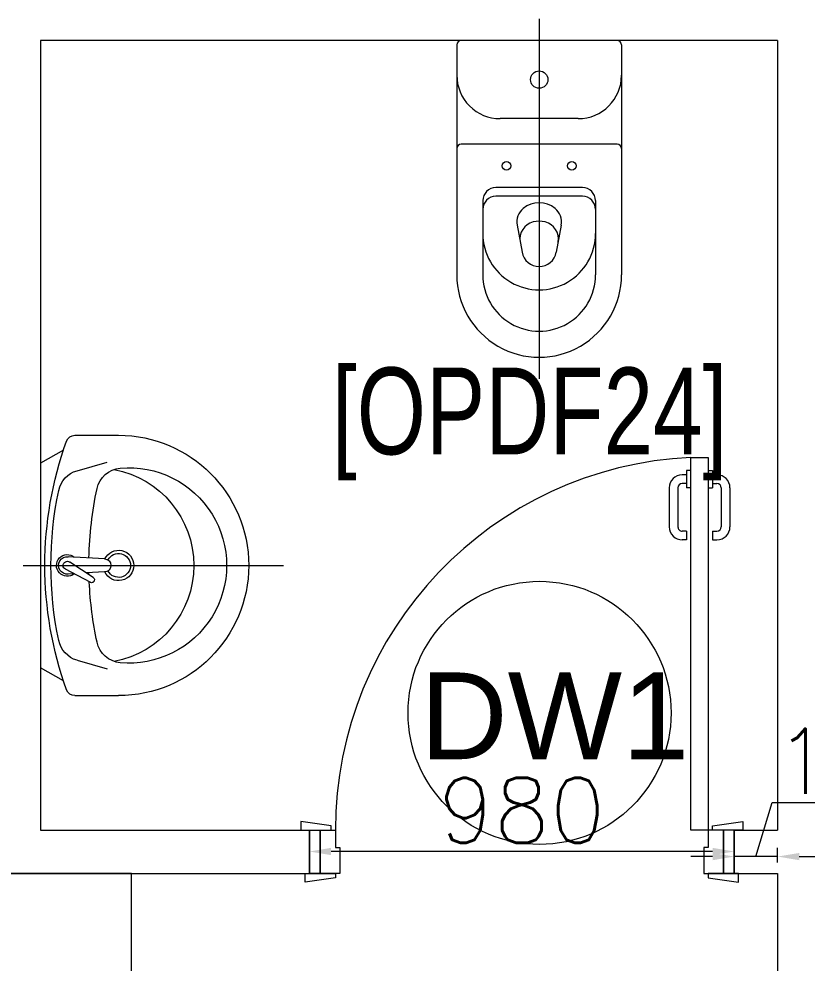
# Model space of a CAD drawing. Header units: millimetres. Extents: x -2143172 to 5255, y -610845 to 279739.
# Drawn here: x -1079707 to -1077889, y -590595 to -588418 of the extents above; entities that cross this region are included whole.
import ezdxf

# ---------------------------------------------------------------- set-up
doc = ezdxf.new("R2010")
doc.units = ezdxf.units.MM
doc.header["$LTSCALE"] = 30
doc.layers.get('0').update_dxf_attribs({"lineweight": 5})
doc.layers.get('Defpoints').update_dxf_attribs({"lineweight": 5})
for name, color, linetype, lineweight in [('72_EGR_BASE_TEXT', 7, 'Continuous', 5), ('dims.', 152, 'Continuous', 5), ('DTAG', 20, 'Continuous', 9), ('LOADING', 163, 'Continuous', 5), ('SANIT', 250, 'Continuous', 5), ('Walls', 32, 'Continuous', 5)]:
    doc.layers.add(name, color=color, linetype=linetype, lineweight=lineweight)
doc.layers.add('Wooden Joinery', color=7, linetype='Continuous', lineweight=5, true_color=0x521300)
doc.styles.add('SIMPLEX', font='SIMPLEX.shx', dxfattribs={"height": 150})
doc.styles.add('TTLB-A0-JeddahDP$0$swis721', font='swiss.ttf')
doc.styles.add('X3G_ENTITY_9F38', font='swisscl.ttf', dxfattribs={"height": 0.2})
doc.dimstyles.new('Buk', dxfattribs={"dimtxt": 150, "dimasz": 50, "dimexe": 20, "dimexo": 25, "dimgap": 20, "dimtad": 1, "dimdec": 0, "dimrnd": 5, "dimdsep": 46, "dimtxsty": 'SIMPLEX', "dimcen": 0, "dimdle": 20, "dimclrd": 256, "dimclre": 256, "dimclrt": 256, "dimadec": 0, "dimazin": 0, "dimtfac": 0.0075, "dimtdec": 0, "dimtmove": 1, "dimatfit": 2, "dimldrblk": 'ARCHTICK', "dimfxl": 1, "dimtolj": 1, "dimtzin": 0, "dimlwd": -1, "dimlwe": -1, "dimarcsym": 0})

# ---------------------------------------------------------------- blocks, each defined once
blk = doc.blocks.new('WC manta')
at = {"layer": 'SANIT'}
for p, q in [((-0.13, 0.18), (-0.13, -0.18)), ((-0.12, 0.19), (0.41, 0.19)), ((0.109, 0.18), (0.109, -0.18)), ((0.239, 0.13), (0.41, 0.13)), ((0.05, 0.09), (0.05, -0.09)), ((0.209, 0.1), (0.209, -0.1)), ((0.229, 0.1), (0.229, -0.1)), ((0.2955, 0.051), (0.3581, 0.0393)), ((-0.18, 0), (0.65, 0)), ((0.2955, -0.051), (0.3581, -0.0393)), ((0.239, -0.13), (0.41, -0.13)), ((-0.12, -0.19), (0.41, -0.19))]:
    blk.add_line(p, q, dxfattribs=at)
for centre, radius in [((0.159, 0.0752), 0.01), ((-0.04, 0), 0.02), ((0.159, -0.0753), 0.01)]:
    blk.add_circle(centre, radius, dxfattribs=at)
for centre, radius, start, end in [((-0.12, 0.18), 0.01, 90, 180), ((-0.05, 0.09), 0.1, 0, 90), ((0.119, 0.18), 0.01, 90, 180), ((0.41, 0), 0.19, 270, 90), ((0.239, 0.1), 0.03, 90, 180), ((0.259, 0.1), 0.03, 90, 180), ((0.3147, 0), 0.13, 270, 90), ((0.41, 0), 0.13, 270, 90), ((0.2882, 0.0117), 0.04, 79.4289, 141.525), ((0.3271, 0.0044), 0.04, 79.4289, 166.4176), ((0.3029, 0), 0.0588, 141.525, 218.475), ((0.3507, 0), 0.04, 280.5711, 79.4289), ((0.3454, 0), 0.0588, 166.4176, 193.5824), ((0.3271, -0.0044), 0.04, 193.5824, 280.5711), ((0.2882, -0.0117), 0.04, 218.475, 280.5711), ((-0.05, -0.09), 0.1, 270, 0), ((0.239, -0.1), 0.03, 180, 270), ((0.259, -0.1), 0.03, 180, 270), ((-0.12, -0.18), 0.01, 180, 270), ((0.119, -0.18), 0.01, 180, 270)]:
    blk.add_arc(centre, radius, start, end, dxfattribs=at)
blk = doc.blocks.new('lav-manta 60')
at = {"layer": 'SANIT'}
for p, q in [((0, 0.04), (0, -0.56)), ((-0.2658, -0.0529), (-0.2358, 0)), ((-0.2358, 0), (0.2358, 0)), ((0.2658, -0.0529), (0.2358, 0)), ((-0.015, -0.1473), (-0.0199, -0.064)), ((0.0389, -0.1142), (0.0087, -0.0575)), ((0.0191, -0.077), (0.0199, -0.064)), ((-0.3, -0.0789), (-0.3, -0.18)), ((-0.2185, -0.0841), (-0.2383, -0.1537)), ((0.0274, -0.121), (-0.0078, -0.0673)), ((0.2185, -0.0841), (0.2383, -0.1537)), ((0.3, -0.0789), (0.3, -0.18)), ((0.015, -0.1473), (0.0174, -0.1057))]:
    blk.add_line(p, q, dxfattribs=at)
for centre, radius, start, end in [((0, -0.8557), 0.8457, 70.1771, 109.8229), ((-0.1608, -0.1006), 0.06, 101.8086, 164.0794), ((0, -0.8696), 0.8457, 78.1914, 101.8086), ((0, -0.0617), 0.025, 320.7474, 220.368), ((0, -0.0617), 0.02, 353.2671, 186.682), ((0.1608, -0.1006), 0.06, 15.9206, 78.1914), ((-0.28, -0.0789), 0.02, 109.8229, 180), ((0, -0.0617), 0.00966, 25.4127, 215.9577), ((0.28, -0.0789), 0.02, 0, 70.1771), ((-0.1645, -0.189), 0.06, 102.0883, 174.8142), ((0, -0.9572), 0.8457, 91.1572, 102.0883), ((0, -0.9572), 0.8457, 88.5486, 88.844), ((0.0332, -0.1176), 0.00666, 210.6852, 30.6852), ((0, -0.9572), 0.8457, 77.9117, 87.4274), ((0.1645, -0.189), 0.06, 5.1858, 77.9117), ((0, -0.18), 0.035, 115.3106, 64.6894), ((0, -0.1473), 0.015, 180, 0), ((0, -0.1282), 0.2252, 190.6097, 349.3903), ((0, -0.18), 0.0275, 117.1496, 62.8504), ((0, -0.18), 0.3, 180, 0), ((0, -0.2039), 0.2252, 174.8142, 5.1858)]:
    blk.add_arc(centre, radius, start, end, dxfattribs=at)
blk = doc.blocks.new('*D304')
at = {"layer": 'Defpoints', "color": 0, "transparency": 16777216}
for p in [(-1078057, -590349.2), (-1078057, -590388.1, 0.1), (-1077957, -590388.1, 0.1)]:
    blk.add_point(p, dxfattribs=at)
at = {"layer": 'dims.', "transparency": 16777216}
for p, q in [((-1078007, -590349.2), (-1077969.5, -590224.2)), ((-1077969.5, -590224.2), (-1077572.4, -590224.2)), ((-1078107, -590349.2), (-1078157, -590349.2)), ((-1077957, -590349.2), (-1078057, -590349.2)), ((-1077957, -590349.2), (-1078057, -590349.2)), ((-1077907, -590349.2), (-1077857, -590349.2))]:
    blk.add_line(p, q, dxfattribs=at)
at = {"layer": 'dims.', "linetype": 'Continuous', "transparency": 16777216}
for p, q in [((-1078057, -590363.1), (-1078057, -590329.2)), ((-1077957, -590363.1), (-1077957, -590329.2))]:
    blk.add_line(p, q, dxfattribs=at)
at = {"layer": 'dims.', "transparency": 16777216}
for points in [[(-1078107, -590340.9), (-1078107, -590357.6), (-1078057, -590349.2)], [(-1077907, -590340.9), (-1077907, -590357.6), (-1077957, -590349.2)]]:
    blk.add_solid(points, dxfattribs=at)
at = {"layer": 'dims.', "transparency": 16777216, "insert": (-1077770.9, -590129.2), "char_height": 150, "attachment_point": 5, "style": 'SIMPLEX'}
blk.add_mtext('\\A1;100', dxfattribs=at)
blk = doc.blocks.new('_ArchTick')
at = {"color": 0, "linetype": 'ByBlock', "const_width": 0.15}
blk.add_lwpolyline([(-0.5, -0.5), (0.5, 0.5)], dxfattribs=at)
blk = doc.blocks.new('*D305')
at = {"layer": 'Defpoints', "color": 0, "transparency": 16777216}
for p in [(-1079037, -590337.5), (-1079037, -590349.2, 0.1), (-1078057, -590349.2)]:
    blk.add_point(p, dxfattribs=at)
at = {"layer": 'dims.', "linetype": 'Continuous', "transparency": 16777216}
for p, q in [((-1079037, -590324.2), (-1079037, -590317.5)), ((-1078057, -590324.2), (-1078057, -590317.5))]:
    blk.add_line(p, q, dxfattribs=at)
at = {"layer": 'dims.', "transparency": 16777216}
blk.add_line((-1078107, -590337.5), (-1078987, -590337.5), dxfattribs=at)
for points in [[(-1078987, -590329.1), (-1078987, -590345.8), (-1079037, -590337.5)], [(-1078107, -590329.1), (-1078107, -590345.8), (-1078057, -590337.5)]]:
    blk.add_solid(points, dxfattribs=at)
at = {"layer": 'dims.', "transparency": 16777216, "insert": (-1078547, -590242.5), "char_height": 150, "attachment_point": 5, "style": 'SIMPLEX'}
blk.add_mtext('\\A1;980', dxfattribs=at)
blk = doc.blocks.new('A$C72370EFE')
at = {"layer": 'Wooden Joinery'}
for p, q in [((-0.01, -0.04), (-0.02, -0.04)), ((-0.01, -0.03), (-0.01, -0.07)), ((0, -0.03), (-0.01, -0.03)), ((0.04, -0.03), (0.05, -0.03)), ((0.05, -0.03), (0.05, -0.07)), ((0.05, -0.04), (0.06, -0.04)), ((-0.01, -0.06), (-0.02, -0.06)), ((0.05, -0.06), (0.06, -0.06)), ((-0.05, -0.07), (-0.05, -0.16)), ((-0.03, -0.07), (-0.03, -0.16)), ((0, -0.07), (-0.01, -0.07)), ((0.04, -0.07), (0.05, -0.07)), ((0.07, -0.07), (0.07, -0.16)), ((0.09, -0.07), (0.09, -0.16)), ((-0.01, -0.17), (-0.02, -0.17)), ((-0.01, -0.17), (-0.01, -0.19)), ((0.05, -0.17), (0.06, -0.17)), ((0.05, -0.17), (0.05, -0.19)), ((-0.01, -0.19), (-0.02, -0.19)), ((0.05, -0.19), (0.06, -0.19))]:
    blk.add_line(p, q, dxfattribs=at)
for centre, radius, start, end in [((-0.02, -0.07), 0.03, 90, 180), ((0.06, -0.07), 0.03, 0, 90), ((-0.02, -0.07), 0.01, 90, 180), ((0.06, -0.07), 0.01, 0, 90), ((-0.02, -0.16), 0.03, 180, 270), ((-0.02, -0.16), 0.01, 180, 270), ((0.06, -0.16), 0.01, 270, 0), ((0.06, -0.16), 0.03, 270, 0)]:
    blk.add_arc(centre, radius, start, end, dxfattribs=at)
blk = doc.blocks.new('A$C5DAD61B4')
at = {"layer": 'Wooden Joinery'}
for points in [[(80, 959.1), (80, 969.1), (10, 979.1), (10, 959.1)], [(940, 959.1), (940, 969.1), (1010, 979.1), (1010, 959.1)], [(70, 859.1), (70, 849.1), (0, 839.1), (0, 859.1)], [(120, 859.1), (120, 0), (80, 0), (80, 859.1)], [(950, 859.1), (950, 849.1), (1020, 839.1), (1020, 859.1)]]:
    blk.add_lwpolyline(points, close=True, dxfattribs=at)
for points in [[(45, 859.1), (45, 959.1), (20, 959.1), (20, 859.1), (45, 859.1)], [(45, 859.1), (80, 859.1), (80, 899.1), (90, 899.1), (90, 959.1), (45, 959.1), (45, 859.1)], [(975, 859.1), (940, 859.1), (940, 899.1), (930, 899.1), (930, 959.1), (975, 959.1), (975, 859.1)], [(975, 859.1), (975, 959.1), (1000, 959.1), (1000, 859.1), (975, 859.1)]]:
    blk.add_lwpolyline(points, dxfattribs=at)
blk.add_arc((80, 859.1), 860, 272.666, 0, dxfattribs=at)
at = {"layer": 'Wooden Joinery', "xscale": 999.9999999998854, "yscale": 999.9999999998854, "zscale": 999.9999999998854, "rotation": 180}
blk.add_blockref('A$C72370EFE', (120, 0), dxfattribs=at)
blk = doc.blocks.new('A$C164D1FF0')
at = {"layer": 'DTAG'}
blk.add_circle((0, 0), 303.3, dxfattribs=at)
at = {"layer": 'DTAG', "insert": (-275.2, 93.3), "char_height": 200, "width": 6547.939, "attachment_point": 1, "style": 'TTLB-A0-JeddahDP$0$swis721'}
blk.add_mtext('DW1', dxfattribs=at)
blk = doc.blocks.new('GF21027-P')
at = {"color": 0}
for p, q in [((0.4, 0.4), (-0.4, 0.4)), ((-0.4, 0.4), (-0.4, 0)), ((0.4, 0), (0.4, 0.4)), ((-0.4, 0.025), (0.4, 0.025)), ((-0.4, 0), (0.4, 0))]:
    blk.add_line(p, q, dxfattribs=at)

msp = doc.modelspace()

# ---------------------------------------------------------------- linework, layer by layer
at = {"layer": 'Walls'}
for p, q in [((-1077957, -588468.1, 0.2), (-1079657, -588468.1, 0.2)), ((-1079657, -588468.1, 0.2), (-1079657, -590288.1, 0.2)), ((-1077957, -588468.1, 0.2), (-1077957, -590288.1, 0.2)), ((-1079657, -590288.1, 0.2), (-1079037, -590288.1, 0.2)), ((-1079037, -590288.1, 0.2), (-1079037, -590388.1, 0.2)), ((-1079037, -590388.1, 0.2), (-1079037, -590288.1, 0.2)), ((-1078057, -590288.1, 0.2), (-1078057, -590388.1, 0.2)), ((-1078057, -590288.1, 0.2), (-1077957, -590288.1, 0.2)), ((-1078057, -590388.1, 0.2), (-1078057, -590288.1, 0.2)), ((-1081457, -590388.1, 0.2), (-1079037, -590388.1, 0.2)), ((-1078057, -590388.1, 0.2), (-1077957, -590388.1, 0.2)), ((-1077957, -590388.1, 0.2), (-1077957, -594388.1, 0.2))]:
    msp.add_line(p, q, dxfattribs=at)

# ---------------------------------------------------------------- block references
at = {"layer": 'DTAG'}
msp.add_blockref('A$C164D1FF0', (-1078506.2, -590018, -0.1), dxfattribs=at)
at = {"layer": 'LOADING', "color": 1, "xscale": 1000, "yscale": 1000, "zscale": 1000, "rotation": 2.091175133064225e-08}
msp.add_blockref('GF21027-P', (-1079847, -590788.1, 0.1), dxfattribs=at)
at = {"layer": 'SANIT'}
for name, p, xscale, yscale, zscale, rotation in [('WC manta', (-1078507, -588598.1, 0.2), 999.9999999999995, 999.9999999999995, 999.9999999999995, 270), ('lav-manta 60', (-1079657, -589678.1, 0.2), -1000.000000000223, 1000.000000000223, 1000.000000000223, 90)]:
    msp.add_blockref(name, p, dxfattribs=dict(at, xscale=xscale, yscale=yscale, zscale=zscale, rotation=rotation))
at = {"layer": 'Wooden Joinery', "rotation": 180}
msp.add_blockref('A$C5DAD61B4', (-1078037, -589429.1, 0.2), dxfattribs=at)

# ---------------------------------------------------------------- texts
at = {"layer": '72_EGR_BASE_TEXT', "insert": (-1078529, -589221.9, 0.2), "char_height": 200, "attachment_point": 2, "style": 'X3G_ENTITY_9F38'}
msp.add_mtext('[OPDF24]', dxfattribs=at)

# ---------------------------------------------------------------- dimensions: what is measured, and where the dimension line sits
at = {"layer": 'dims.'}
for base, p1, p2, picture, middle in [((-1078057, -590349.2, 0.1), (-1077957, -590388.1, 0.2), (-1078057, -590388.1, 0.2), '*D304', (-1077949.5, -590129.2, 0.1)), ((-1079037, -590337.5, 0.1), (-1078057, -590349.2, 0.1), (-1079037, -590349.2, 0.2), '*D305', (-1078547, -590242.5, 0.1))]:
    dim = msp.add_linear_dim(base=base, p1=p1, p2=p2, dimstyle='Buk', dxfattribs=at)
    dim.commit()
    dim.dimension.update_dxf_attribs({"geometry": picture, "text_midpoint": middle})

doc.saveas('drawing.dxf')
